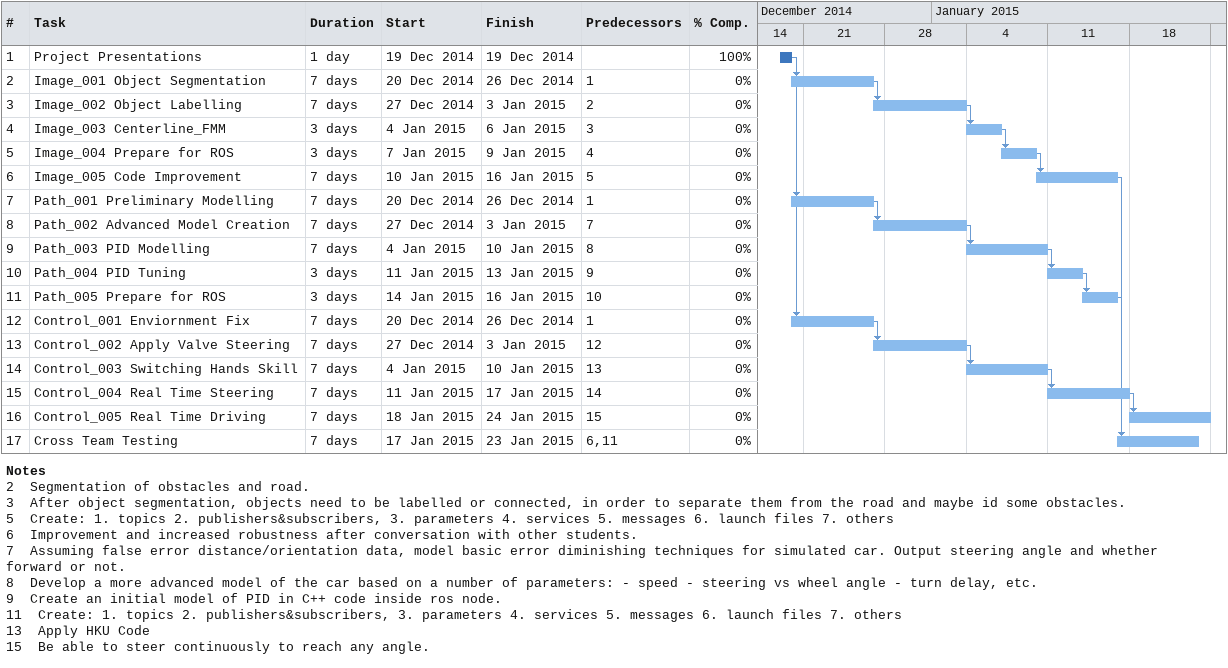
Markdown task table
| ID | Task | Duration | Start | Finish | Predecessors | % complete |
|---|---|---|---|---|---|---|
| 1 | Project Presentations | 1d | 2014-12-19 | 2014-12-19 |  | 100 |
| 2 | Image_001 Object Segmentation | 7d | 2014-12-20 | 2014-12-26 | 1 | 0 |
| 3 | Image_002 Object Labelling | 7d | 2014-12-27 | 2015-01-03 | 2 | 0 |
| 4 | Image_003 Centerline_FMM | 3d | 2015-01-04 | 2015-01-06 | 3 | 0 |
| 5 | Image_004 Prepare for ROS | 3d | 2015-01-07 | 2015-01-09 | 4 | 0 |
| 6 | Image_005 Code Improvement | 7d | 2015-01-10 | 2015-01-16 | 5 | 0 |
| 7 | Path_001 Preliminary Modelling | 7d | 2014-12-20 | 2014-12-26 | 1 | 0 |
| 8 | Path_002 Advanced Model Creation | 7d | 2014-12-27 | 2015-01-03 | 7 | 0 |
| 9 | Path_003 PID Modelling | 7d | 2015-01-04 | 2015-01-10 | 8 | 0 |
| 10 | Path_004 PID Tuning | 3d | 2015-01-11 | 2015-01-13 | 9 | 0 |
| 11 | Path_005 Prepare for ROS | 3d | 2015-01-14 | 2015-01-16 | 10 | 0 |
| 12 | Control_001 Enviornment Fix | 7d | 2014-12-20 | 2014-12-26 | 1 | 0 |
| 13 | Control_002 Apply Valve Steering | 7d | 2014-12-27 | 2015-01-03 | 12 | 0 |
| 14 | Control_003 Switching Hands Skill | 7d | 2015-01-04 | 2015-01-10 | 13 | 0 |
| 15 | Control_004 Real Time Steering | 7d | 2015-01-11 | 2015-01-17 | 14 | 0 |
| 16 | Control_005 Real Time Driving | 7d | 2015-01-18 | 2015-01-24 | 15 | 0 |
| 17 | Cross Team Testing | 7d | 2015-01-17 | 2015-01-23 | 6, 11 | 0 |

Notes
- 2: Segmentation of obstacles and road.
- 3: After object segmentation, objects need to be labelled or connected, in order to separate them from the road and maybe id some obstacles.
- 5: Create: 1. topics 2. publishers&subscribers, 3. parameters 4. services 5. messages 6. launch files 7. others
- 6: Improvement and increased robustness after conversation with other students.
- 7: Assuming false error distance/orientation data, model basic error diminishing techniques for simulated car. Output steering angle and whether forward or not.
- 8: Develop a more advanced model of the car based on a number of parameters: - speed - steering vs wheel angle - turn delay, etc.
- 9: Create an initial model of PID in C++ code inside ros node.
- 11: Create: 1. topics 2. publishers&subscribers, 3. parameters 4. services 5. messages 6. launch files 7. others
- 13: Apply HKU Code
- 15: Be able to steer continuously to reach any angle.
